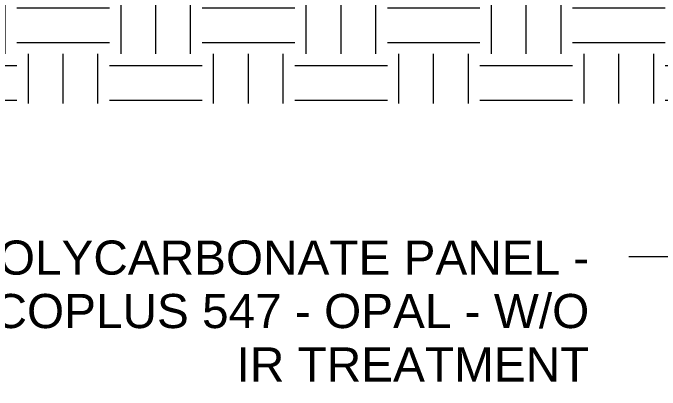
# Model space of a CAD drawing. Header units: inches. Extents: x 20273 to 40520, y -355 to 835.
# Drawn here: x 28075.5 to 28410.8, y -228.2 to -32.7 of the extents above; entities that cross this region are included whole.
import ezdxf

# ---------------------------------------------------------------- set-up
doc = ezdxf.new("R2010")
doc.units = ezdxf.units.IN
doc.header["$MEASUREMENT"] = 0
doc.layers.add('A-ANNO-KEYN', color=231, linetype='Continuous', lineweight=9)
doc.layers.add('C-TOPO', color=7, linetype='Continuous', lineweight=13)
doc.styles.add('Arial_2', font='arial.ttf', dxfattribs={"height": 17.703593})

msp = doc.modelspace()

# ---------------------------------------------------------------- hatches: boundary and pattern name
at = {"layer": 'C-TOPO', "lineweight": 9}
h = msp.add_hatch(dxfattribs=at)
h.set_pattern_fill('FP_12', color=8, style=0, pattern_type=2)
h.set_pattern_definition([(0, (27645.49, 0), (48, 48), [48, -48]), (0, (27645.49, 18), (48, 48), [48, -48]), (0, (27645.49, 36), (48, 48), [48, -48]), (90, (27651.49, 42), (-48, 48), [48, -48]), (90, (27669.49, 42), (-48, 48), [48, -48]), (90, (27687.49, 42), (-48, 48), [48, -48])])
h.paths.add_polyline_path([(29163.27, -79.71), (29347.1, -79.71), (29347.1, 0), (26665.5, 0), (26665.5, -79.71), (29145.41, -79.71)], flags=0)

# ---------------------------------------------------------------- linework, layer by layer
at = {"layer": 'A-ANNO-KEYN', "color": 153}
msp.add_line((28487.44, -159.2), (28394.59, -159.2), dxfattribs=at)

# ---------------------------------------------------------------- texts
at = {"layer": 'A-ANNO-KEYN', "insert": (28374.16, -150.66), "char_height": 17.7036, "width": 408.888, "attachment_point": 3, "line_spacing_factor": 0.938532, "style": 'Arial_2', "bg_fill": 3, "box_fill_scale": 1.25, "bg_fill_color": 0, "bg_fill_transparency": 0}
msp.add_mtext('POLYCARBONATE PANEL -\\PARCOPLUS 547 - OPAL - W/O\\PIR TREATMENT', dxfattribs=at)

doc.saveas('drawing.dxf')
